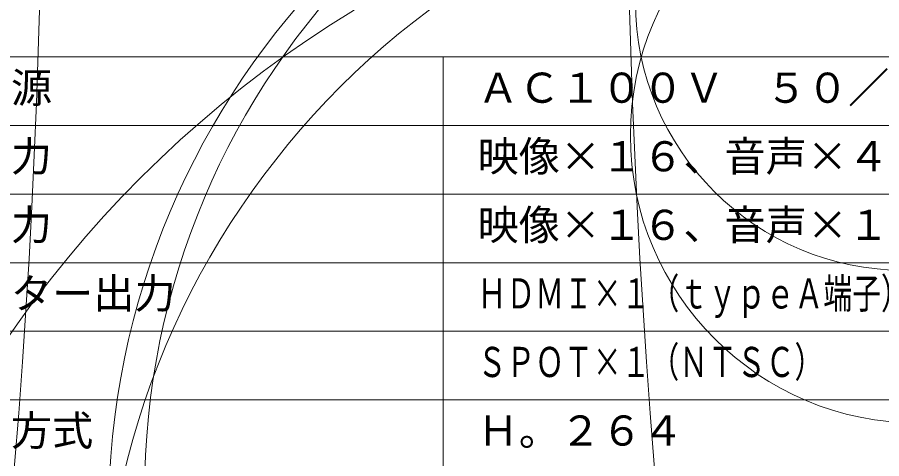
# Model space of a CAD drawing. Units: millimetres, scale not verified. Extents: x -1232 to 1171, y -567 to 613.
# Drawn here: x -53.5 to 9.4, y -25.8 to 6.4 of the extents above; entities that cross this region are included whole.
import ezdxf
from ezdxf.enums import TextEntityAlignment as Align

# ---------------------------------------------------------------- set-up
doc = ezdxf.new("R2010")
doc.units = ezdxf.units.MM
doc.header["$LTSCALE"] = 0.125
doc.layers.add('0-1_MOJI1', color=7, linetype='Continuous')
doc.layers.add('0-2_WAKU', color=1, linetype='Continuous', lineweight=18)
doc.layers.add('0-5_GAIKEI', color=1, linetype='Continuous', lineweight=18)
doc.styles.add('ＭＳ ゴシック', font='')
doc.styles.get('ＭＳ ゴシック').set_extended_font_data('MS Gothic')

msp = doc.modelspace()

# ---------------------------------------------------------------- linework, layer by layer
at = {"layer": '0-2_WAKU', "color": 4}
for p, q in [((62.5, 3.5), (-62.5, 3.5)), ((-22.5, -56.5), (-22.5, 3.5))]:
    msp.add_line(p, q, dxfattribs=at)
at = {"layer": '0-2_WAKU'}
for p, q in [((-62.5, -1.5), (62.5, -1.5)), ((-62.5, -6.5), (62.5, -6.5)), ((-62.5, -11.5), (62.5, -11.5)), ((-62.5, -16.5), (62.5, -16.5)), ((-62.5, -21.5), (62.5, -21.5))]:
    msp.add_line(p, q, dxfattribs=at)
at = {"layer": '0-5_GAIKEI'}
for centre, radius in [((-642.0518, 22.9402), 590.3414), ((581.0553, 22.9402), 590.198), ((10.2909, -30.023), 57.1808), ((11.2767, -28.3981), 55.5478), ((11.1052, 7.5446), 19.6046), ((13.4862, -63.2736), 82.0326), ((12.0317, -40.669), 59.4125), ((12.1028, -2.228), 20.9715)]:
    msp.add_circle(centre, radius, dxfattribs=at)

# ---------------------------------------------------------------- texts
at = {"layer": '0-1_MOJI1', "style": 'ＭＳ ゴシック'}
for s, p in [('電\u3000源', (-60, -0.5)), ('ＡＣ１００Ｖ\u3000５０／６０Ｈｚ', (-20, -0.5)), ('入  力', (-60, -5.5)), ('映像×１６、音声×４', (-20, -5.5)), ('出  力\u3000\u3000\u3000', (-60, -10.5)), ('映像×１６、音声×１', (-20, -10.5)), ('モニター出力\u3000\u3000\u3000', (-60, -15.5)), ('圧縮方式', (-60, -25.5)), ('Ｈ。２６４', (-20, -25.5))]:
    msp.add_text(s, height=2.199, dxfattribs=at).set_placement(p, align=Align.BOTTOM_LEFT)
at = {"layer": '0-1_MOJI1', "style": 'ＭＳ ゴシック', "width": 0.7}
for s, p in [('ＨＤＭＩ×１（ｔｙｐｅＡ端子）、ＲＧＢ×１（Ｄ－ｓｕｂ１５ピン）', (-20, -15.5)), ('ＳＰＯＴ×１（ＮＴＳＣ）', (-20, -20.5))]:
    msp.add_text(s, height=2.199, dxfattribs=at).set_placement(p, align=Align.BOTTOM_LEFT)

doc.saveas('drawing.dxf')
